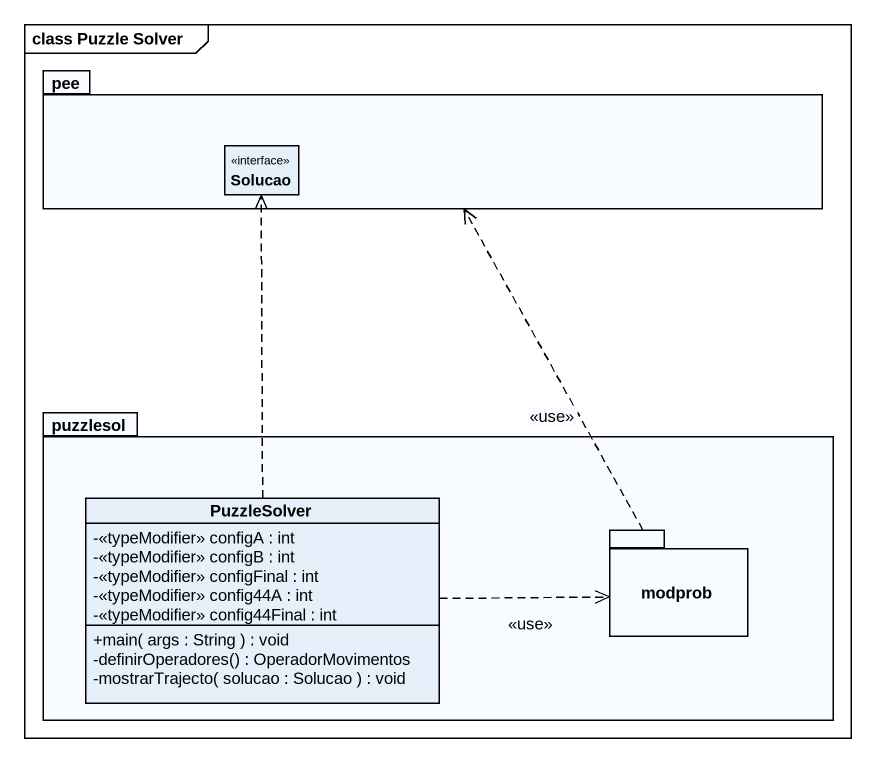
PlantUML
@startuml
mainframe class Puzzle Solver
hide circle
hide empty members
skinparam classAttributeIconSize 0
package pee {
  interface Solucao
}
package puzzlesol {
  class PuzzleSolver {
    -<<typeModifier>> configA : int
    -<<typeModifier>> configB : int
    -<<typeModifier>> configFinal : int
    -<<typeModifier>> config44A : int
    -<<typeModifier>> config44Final : int
    +main( args : String ) : void
    -definirOperadores() : OperadorMovimentos
    -mostrarTrajecto( solucao : Solucao ) : void
  }
  package modprob {
  }
}
PuzzleSolver .up.> Solucao
PuzzleSolver .right.> modprob : <<use>>
modprob .up.> pee : <<use>>
@enduml
